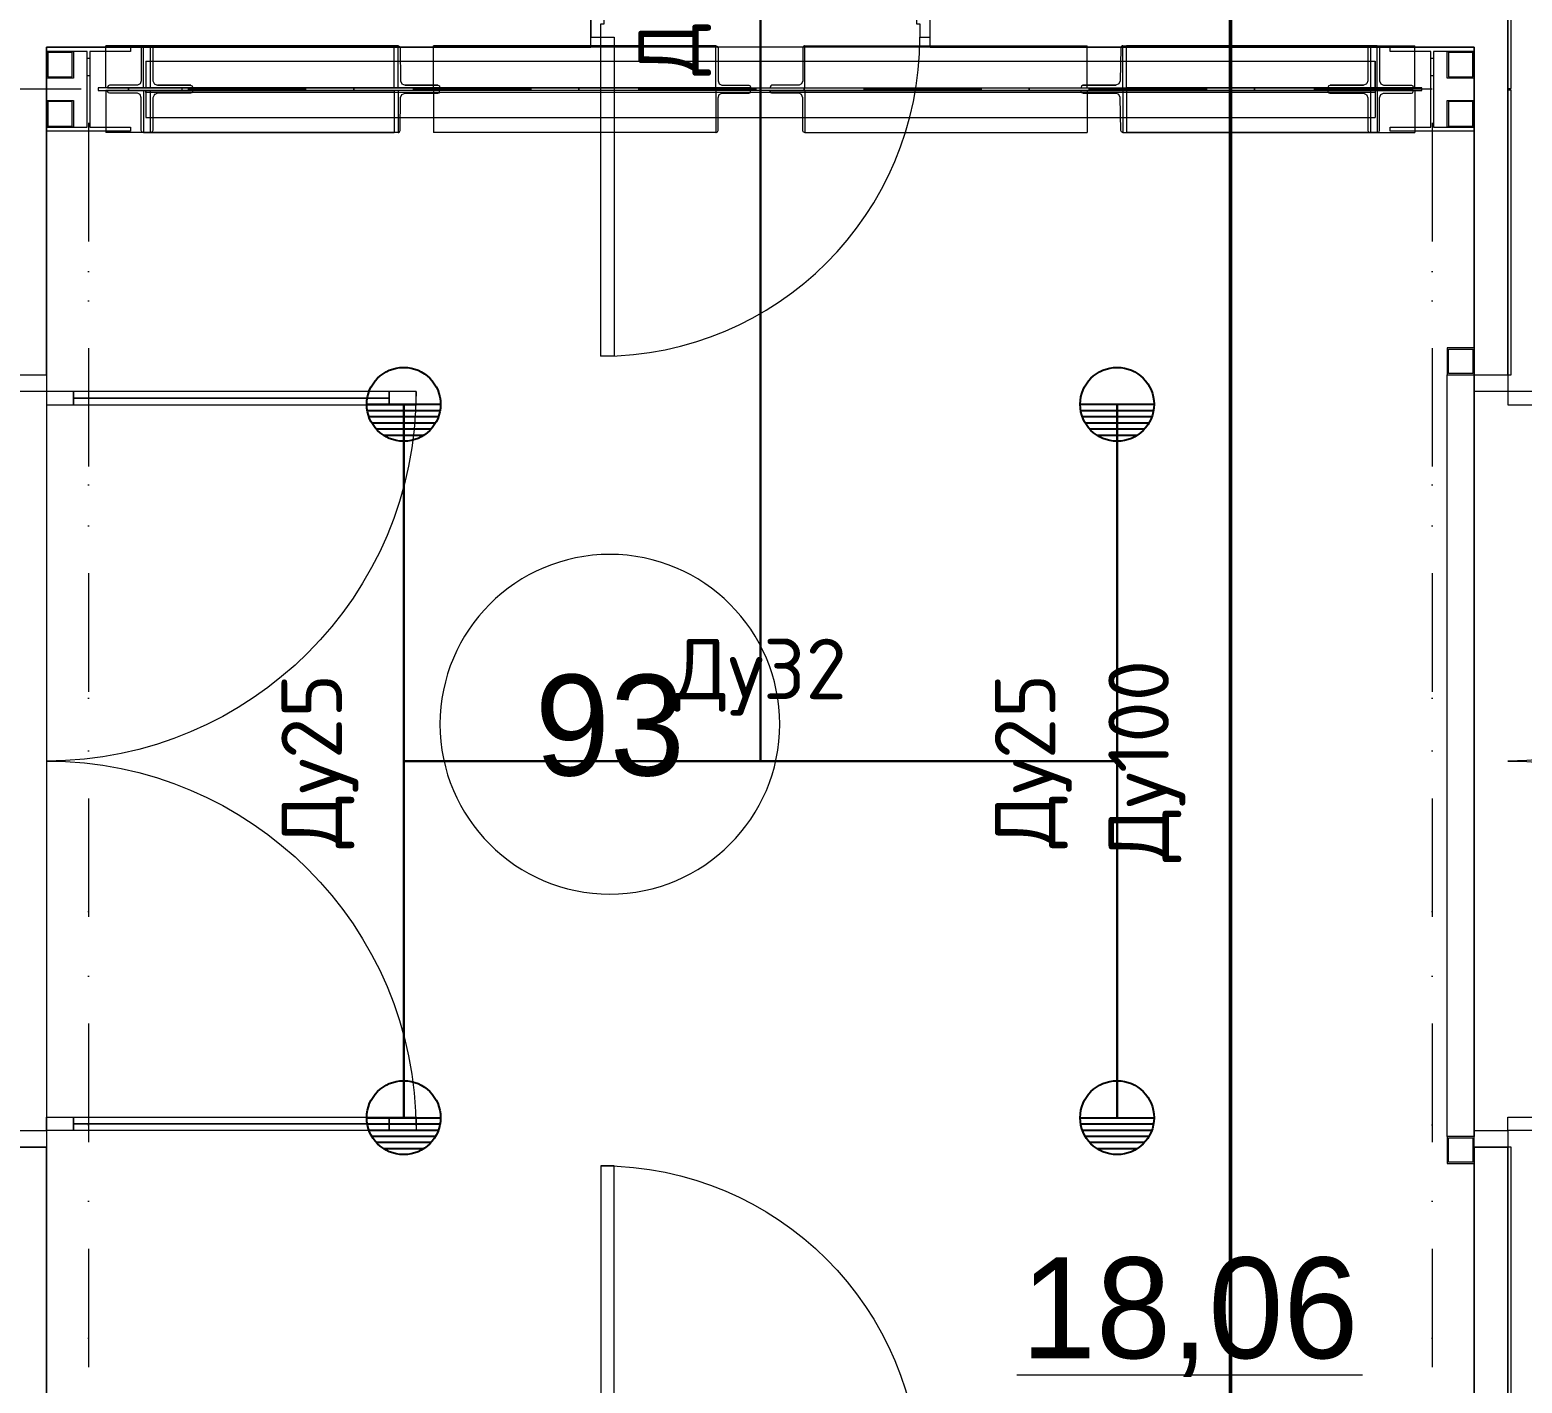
# Model space of a CAD drawing. Header units: millimetres. Extents: x 0 to 2118900, y -20000 to 84100.
# Drawn here: x 501825 to 506268, y 42148 to 46177 of the extents above; entities that cross this region are included whole.
import ezdxf
from ezdxf.enums import TextEntityAlignment as Align

# ---------------------------------------------------------------- set-up
doc = ezdxf.new("R2010")
doc.units = ezdxf.units.MM
doc.linetypes.add('Dot & Dashed', pattern=[670.277762, 352.777767, -176.388884, 0, -141.111112])
doc.linetypes.add('Крупный пунктир', pattern=[634.99999, 0, -634.99999])
for name, color, linetype, lineweight in [('АР_подоснова', 8, 'Continuous', 13), ('ПТ_В2', 3, 'Continuous', 50), ('ПТ_В21_расп', 1, 'Continuous', 30), ('ПТ_оросители', 7, 'Continuous', 25), ('ПТ_текст', 7, 'Continuous', 18)]:
    doc.layers.add(name, color=color, linetype=linetype, lineweight=lineweight)
doc.styles.add('АР_текст_1', font='arial.ttf')
doc.styles.add('ПТ', font='isocpeur.ttf')

# ---------------------------------------------------------------- blocks, each defined once
blk = doc.blocks.new('Колонна SHS ГК 270')
at = {"color": 0, "linetype": 'Continuous', "lineweight": -2}
for p, q in [((40, 40), (-40, 40)), ((-40, 40), (-40, -40)), ((-36.4, -36.4), (-36.4, 36.4)), ((-36.4, 36.4), (36.4, 36.4)), ((36.4, 36.4), (36.4, -36.4)), ((40, -40), (40, 40)), ((-40, -40), (40, -40)), ((36.4, -36.4), (-36.4, -36.4))]:
    blk.add_line(p, q, dxfattribs=at)
blk = doc.blocks.new('Труба Квадратного Сечения ГК SHS 27_8')
at = {"color": 0, "linetype": 'Continuous', "lineweight": -2}
for p, q in [((1134, 40), (0, 40)), ((0, 40), (0, 0)), ((0, 0), (0, -40)), ((2268, 40), (1134, 40)), ((2268, 0), (2268, 40)), ((2268, -40), (2268, 0)), ((0, -40), (1134, -40)), ((1134, -40), (2268, -40))]:
    blk.add_line(p, q, dxfattribs=at)
blk = doc.blocks.new('Тамбур_93_47', base_point=(96005.6, 20109.5))
at = {"color": 0, "linetype": 'Continuous', "lineweight": -2}
blk.add_line((96763.4, 18172.5), (97793, 18172.5), dxfattribs=at)
for start, end in [(0, 180), (180, 0)]:
    blk.add_arc((95551.8, 20109.5), 505.7, start, end, dxfattribs=at)
at = {"color": 0, "lineweight": -2, "style": 'АР_текст_1'}
for tag, p in [('ROOM_NUMBER', (95551.8, 20106.9)), ('ROOM_AREA', (97278.2, 18371.9))]:
    blk.add_attdef(tag, text='', height=300, dxfattribs=at).set_placement(p, align=Align.MIDDLE_CENTER)
blk = doc.blocks.new('Перекрытие_590', base_point=(97719.2, 21996))
at = {"color": 0, "linetype": 'Continuous', "lineweight": -2, "flags": 128}
blk.add_lwpolyline([(97719.2, 21996), (97969.2, 21996), (97969.2, 22004), (97719.2, 22004)], close=True, dxfattribs=at)
blk = doc.blocks.new('Перекрытие_600', base_point=(94028, 21996))
at = {"color": 0, "linetype": 'Continuous', "lineweight": -2, "flags": 128}
blk.add_lwpolyline([(94028, 21996), (94278, 21996), (94278, 22004), (94028, 22004)], close=True, dxfattribs=at)
blk = doc.blocks.new('Металлическая Двупольная дверь 27')
at = {"color": 0, "linetype": 'Continuous', "lineweight": -2}
for p, q in [((-1100, 1100), (-1100, 1020)), ((-1060, 1100), (-1100, 1100)), ((-1060, 1020), (-1060, 1100)), ((1060, 1020), (1060, 1100)), ((1060, 1100), (1100, 1100)), ((1100, 1100), (1100, 1020)), ((-1100, 1020), (-1060, 1020)), ((-1080, 1020), (-1080, 80)), ((1100, 1020), (1060, 1020)), ((1080, 1020), (1080, 80)), ((-1060, 80), (-1100, 80)), ((-1100, 80), (-1100, 0)), ((-1060, 0), (-1060, 80)), ((1060, 0), (1060, 80)), ((1060, 80), (1100, 80)), ((1100, 80), (1100, 0)), ((-1100, 0), (-1150, 0)), ((-1150, 0), (-1150, -100)), ((-1150, -100), (-1150, 0)), ((-1150, -100), (-1150, 0)), ((-1100, -100), (-1100, 0)), ((-1100, 0), (-1060, 0)), ((1100, 0), (1060, 0)), ((1150, 0), (1100, 0)), ((1100, 0), (1100, -100)), ((1150, -100), (1150, 0)), ((1150, -100), (1150, 0)), ((1150, -100), (1150, 0)), ((-1150, -100), (-1100, -100)), ((1100, -100), (1150, -100))]:
    blk.add_line(p, q, dxfattribs=at)
at = {"color": 0, "linetype": 'Continuous', "lineweight": -2, "flags": 128}
for points in [[(-1100, 1020), (-1100, 80), (-1080, 80), (-1080, 1020)], [(-1080, 1020), (-1080, 80), (-1060, 80), (-1060, 1020)], [(1080, 1020), (1080, 80), (1060, 80), (1060, 1020)], [(1100, 1020), (1100, 80), (1080, 80), (1080, 1020)]]:
    blk.add_lwpolyline(points, close=True, dxfattribs=at)
at = {"color": 0, "linetype": 'Continuous', "lineweight": -2}
for centre, start, end in [((-1100, 0), 0, 90), ((1100, 0), 90, 180)]:
    blk.add_arc(centre, 1100, start, end, dxfattribs=at)
blk = doc.blocks.new('Стена_180', base_point=(93825, 28175))
at = {"color": 0, "linetype": 'Continuous', "lineweight": -2}
for p, q in [((93775, 21150), (93875, 21150)), ((93775, 18850), (93875, 18850))]:
    blk.add_line(p, q, dxfattribs=at)
at = {"color": 0, "linetype": 'Continuous', "lineweight": -2, "flags": 128}
for points in [[(93875, 21150), (93875, 22125)], [(93875, 17875), (93875, 18850)]]:
    blk.add_lwpolyline(points, dxfattribs=at)
at = {"color": 0, "linetype": 'Continuous', "lineweight": -2, "xscale": -1, "zscale": 1000, "rotation": 270}
blk.add_blockref('Металлическая Двупольная дверь 27', (93875, 20000), dxfattribs=at)
blk = doc.blocks.new('Однопольная Дверь 27')
at = {"color": 0, "linetype": 'Continuous', "lineweight": -2}
for p, q in [((435, 0), (435, 950)), ((435, 950), (475, 950)), ((475, 950), (475, 0)), ((-505, 30), (-505, 0)), ((-475, 0), (-505, 0)), ((-505, 0), (-505, -70)), ((-505, 0), (-505, -70)), ((-505, 0), (-505, -70)), ((-475, -40), (-475, 0)), ((475, 0), (435, 0)), ((505, 0), (475, 0)), ((475, 0), (475, -40)), ((505, 30), (505, 0)), ((505, -70), (505, 0)), ((505, 0), (505, -70)), ((505, 0), (505, -70)), ((-465, -40), (-475, -40)), ((-465, -70), (-465, -40)), ((475, -40), (465, -40)), ((465, -40), (465, -70)), ((-505, -70), (-465, -70)), ((465, -70), (505, -70))]:
    blk.add_line(p, q, dxfattribs=at)
blk.add_arc((475, 0), 950, 90, 180, dxfattribs=at)
blk = doc.blocks.new('Стена_200', base_point=(98125, 17825))
at = {"color": 0, "linetype": 'Continuous', "lineweight": -2}
for p, q in [((95495, 17875), (95495, 17845)), ((96505, 17875), (96505, 17845)), ((95495, 17845), (95495, 17775)), ((96505, 17845), (96505, 17775))]:
    blk.add_line(p, q, dxfattribs=at)
at = {"color": 0, "linetype": 'Continuous', "lineweight": -2, "flags": 128}
for points in [[(95495, 17875), (93875, 17875)], [(98125, 17875), (96505, 17875)], [(93875, 17775), (95495, 17775)], [(96505, 17775), (98125, 17775)]]:
    blk.add_lwpolyline(points, dxfattribs=at)
at = {"color": 0, "linetype": 'Continuous', "lineweight": -2, "xscale": -1, "zscale": 1000}
blk.add_blockref('Однопольная Дверь 27', (96000, 17845), dxfattribs=at)
blk = doc.blocks.new('Стена_210', base_point=(98125, 22175))
at = {"color": 0, "linetype": 'Continuous', "lineweight": -2}
for p, q in [((95495, 22155), (95495, 22225)), ((96505, 22155), (96505, 22225)), ((95495, 22125), (95495, 22155)), ((96505, 22125), (96505, 22155))]:
    blk.add_line(p, q, dxfattribs=at)
at = {"color": 0, "linetype": 'Continuous', "lineweight": -2, "flags": 128}
for points in [[(95495, 22225), (93875, 22225)], [(98125, 22225), (96505, 22225)], [(93875, 22125), (95495, 22125)], [(96505, 22125), (98125, 22125)]]:
    blk.add_lwpolyline(points, dxfattribs=at)
at = {"color": 0, "linetype": 'Continuous', "lineweight": -2, "zscale": 1000, "rotation": 180}
blk.add_blockref('Однопольная Дверь 27', (96000, 22155), dxfattribs=at)
blk = doc.blocks.new('Стена_303', base_point=(98225, 22002.5))
at = {"color": 0, "linetype": 'Continuous', "lineweight": -2, "flags": 128}
for points in [[(98235, 27997.5), (98225, 27997.5)], [(98225, 27997.5), (98225, 22002.5)], [(98235, 22002.5), (98235, 27997.5)], [(98225, 22002.5), (98235, 22002.5)]]:
    blk.add_lwpolyline(points, dxfattribs=at)
blk = doc.blocks.new('Стена_304', base_point=(98225, 22002.5))
at = {"color": 0, "linetype": 'Continuous', "lineweight": -2, "flags": 128}
for points in [[(98235, 27997.5), (98225, 27997.5)], [(98225, 27997.5), (98225, 22002.5)], [(98235, 22002.5), (98235, 27997.5)], [(98225, 22002.5), (98235, 22002.5)]]:
    blk.add_lwpolyline(points, dxfattribs=at)
blk = doc.blocks.new('Стена_305', base_point=(98225, 18002.5))
at = {"color": 0, "linetype": 'Continuous', "lineweight": -2, "flags": 128}
for points in [[(98235, 18850), (98225, 18850)], [(98225, 18850), (98225, 18002.5)], [(98235, 18002.5), (98235, 18850)], [(98225, 18002.5), (98235, 18002.5)]]:
    blk.add_lwpolyline(points, dxfattribs=at)
blk = doc.blocks.new('Стена_306', base_point=(98225, 18002.5))
at = {"color": 0, "linetype": 'Continuous', "lineweight": -2, "flags": 128}
for points in [[(98235, 18850), (98225, 18850)], [(98225, 18850), (98225, 18002.5)], [(98235, 18002.5), (98235, 18850)], [(98225, 18002.5), (98235, 18002.5)]]:
    blk.add_lwpolyline(points, dxfattribs=at)
blk = doc.blocks.new('Стена_307', base_point=(98225, 21997.5))
at = {"color": 0, "linetype": 'Continuous', "lineweight": -2, "flags": 128}
for points in [[(98225, 21997.5), (98225, 21150)], [(98235, 21997.5), (98225, 21997.5)], [(98235, 21150), (98235, 21997.5)], [(98225, 21150), (98235, 21150)]]:
    blk.add_lwpolyline(points, dxfattribs=at)
blk = doc.blocks.new('Стена_308', base_point=(98225, 21997.5))
at = {"color": 0, "linetype": 'Continuous', "lineweight": -2, "flags": 128}
for points in [[(98225, 21997.5), (98225, 21150)], [(98235, 21997.5), (98225, 21997.5)], [(98235, 21150), (98235, 21997.5)], [(98225, 21150), (98235, 21150)]]:
    blk.add_lwpolyline(points, dxfattribs=at)
blk = doc.blocks.new('Колонна Универсальная 27')
at = {"color": 0, "linetype": 'Continuous', "lineweight": -2}
for p, q in [((125, 125), (-125, 125)), ((-125, 125), (-125, 113)), ((-125, 113), (-4, 113)), ((-4, 113), (-4, -113)), ((4, -113), (4, 113)), ((4, 113), (125, 113)), ((125, 113), (125, 125)), ((-4, -113), (-125, -113)), ((-125, -113), (-125, -125)), ((-125, -125), (125, -125)), ((125, -113), (4, -113)), ((125, -125), (125, -113))]:
    blk.add_line(p, q, dxfattribs=at)
blk = doc.blocks.new('Двутавp К 26020-83 27_4')
at = {"color": 0, "linetype": 'Крупный пунктир', "lineweight": -2}
blk.add_line((0, 0), (39750, 0), dxfattribs=at)
blk = doc.blocks.new('Морф_309')
at = {"color": 0, "linetype": 'Continuous', "lineweight": -2, "flags": 128}
for points in [[(97830.2, 21996), (94170.3, 21996)], [(94170.3, 21996), (94170.3, 21995.6), (94170.3, 21991.6)], [(94170.3, 21990), (94170.3, 21995.6)], [(97830.2, 21996), (97830.2, 21995.5), (97830.2, 21991.6)], [(94170.3, 21991.6), (94170.3, 21990)], [(94170.3, 21991.5), (94170.3, 21979.1), (94170.3, 21921.5), (94170.3, 21917.6)], [(94170.3, 21990), (94170.3, 21986.8)], [(97830.2, 21990), (94170.3, 21990)], [(94170.3, 21986.8), (94170.3, 21979.1), (94170.3, 21918)], [(97830.2, 21991.6), (97830.2, 21990)], [(97830.2, 21990), (97830.2, 21986.8)], [(97830.2, 21986.8), (97830.2, 21979), (97830.2, 21921.5), (97830.2, 21917.6)], [(94170.3, 21917.6), (94170.3, 21916.1), (94170.3, 21916)], [(94170.3, 21916), (97830.2, 21916)], [(97830.2, 21917.6), (97830.2, 21916)]]:
    blk.add_lwpolyline(points, dxfattribs=at)
blk = doc.blocks.new('Морф_310')
at = {"color": 0, "linetype": 'Continuous', "lineweight": -2, "flags": 128}
for points in [[(96029.1, 21996), (96132.6, 21996)], [(96030.7, 21989.9), (96029.1, 21994.5), (96029.1, 21996)], [(96132.6, 21996), (96973.2, 21996)], [(96132.6, 21996), (96132.6, 21871)], [(96973.2, 21996), (96973.2, 21871)], [(96122.8, 21984.2), (96115.2, 21988), (96034.5, 21988), (96030.7, 21989.9)], [(96127.6, 21872.9), (96126, 21877.5), (96126, 21975), (96122.8, 21984.2)], [(96132.6, 21871), (96131.4, 21871), (96127.6, 21872.9)], [(96132.6, 21871), (96973.2, 21871)]]:
    blk.add_lwpolyline(points, dxfattribs=at)
blk = doc.blocks.new('Морф_311')
at = {"color": 0, "linetype": 'Continuous', "lineweight": -2, "flags": 128}
for points in [[(97836.7, 21996), (97090.2, 21996)], [(97090.2, 21996), (97090.2, 21871)], [(97943.9, 21996), (97836.7, 21996)], [(97836.7, 21996), (97836.7, 21871)], [(97942.3, 21989.9), (97943.9, 21994.5), (97943.9, 21996)], [(97841.9, 21872.9), (97843.6, 21877.5), (97843.6, 21975), (97846.8, 21984.2)], [(97846.8, 21984.2), (97854.7, 21988), (97938.3, 21988), (97942.3, 21989.9)], [(97836.7, 21871), (97090.2, 21871)], [(97836.7, 21871), (97838, 21871), (97841.9, 21872.9)]]:
    blk.add_lwpolyline(points, dxfattribs=at)
blk = doc.blocks.new('Морф_312')
at = {"color": 0, "linetype": 'Continuous', "lineweight": -2}
for q in [(97689.8, 21996), (97816.6, 21871)]:
    blk.add_line((97816.6, 21996), q, dxfattribs=at)
at = {"color": 0, "linetype": 'Continuous', "lineweight": -2, "flags": 128}
for points in [[(96955.6, 21989.9), (96955.2, 21994.6), (96955.6, 21996)], [(96955.6, 21996), (97078.8, 21996)], [(97078.8, 21996), (97816.6, 21996)], [(97078.8, 21996), (97078.8, 21871)], [(97689.8, 21996), (97689.8, 21994.7), (97689.7, 21994.5)], [(97689.7, 21994.5), (97691.4, 21990.6), (97691.4, 21989.9)], [(97816.6, 21996), (97948.8, 21996)], [(97948.8, 21996), (97948.8, 21871)], [(97067.2, 21984.2), (97058, 21988.1), (96960.2, 21988), (96955.6, 21989.9)], [(96960.2, 21988), (97058.2, 21988)], [(97074.9, 21872.9), (97072.9, 21877.5), (97071.1, 21975.1), (97067.2, 21984.2)], [(97691.4, 21989.9), (97695.4, 21988.3), (97696.1, 21988), (97711.7, 21988), (97795.2, 21988), (97803.1, 21984.8), (97804.6, 21984.2)], [(97696.1, 21988), (97795.3, 21988)], [(97804.6, 21984.2), (97805.2, 21982.8), (97808.5, 21975), (97808.8, 21960.2), (97808.8, 21877.5), (97810.4, 21873.6), (97810.7, 21872.9)], [(97078.8, 21871), (97077.8, 21871.1), (97074.9, 21872.9)], [(97078.8, 21871), (97816.6, 21871)], [(97810.7, 21872.9), (97814.6, 21871.3), (97815.1, 21871), (97815.3, 21871), (97816.6, 21871)], [(97816.6, 21871), (97948.8, 21871)]]:
    blk.add_lwpolyline(points, dxfattribs=at)
blk = doc.blocks.new('Морф_313')
at = {"color": 0, "linetype": 'Continuous', "lineweight": -2, "flags": 128}
for points in [[(96127.6, 22127.1), (96126, 22122.5), (96126, 22025), (96122.8, 22015.8)], [(96132.6, 22129), (96131.4, 22129), (96127.6, 22127.1)], [(96132.6, 22004), (96132.6, 22129)], [(96132.6, 22129), (96973.2, 22129)], [(96973.2, 22004), (96973.2, 22129)], [(96030.7, 22010.1), (96029.1, 22005.5), (96029.1, 22004)], [(96029.1, 22004), (96132.6, 22004)], [(96122.8, 22015.8), (96115.2, 22012), (96034.5, 22012), (96030.7, 22010.1)], [(96132.6, 22004), (96973.2, 22004)]]:
    blk.add_lwpolyline(points, dxfattribs=at)
blk = doc.blocks.new('Морф_314')
at = {"color": 0, "linetype": 'Continuous', "lineweight": -2, "flags": 128}
for points in [[(97090.2, 22004), (97090.2, 22129)], [(97836.7, 22129), (97090.2, 22129)], [(97836.7, 22129), (97838, 22129), (97841.9, 22127.1)], [(97836.7, 22004), (97836.7, 22129)], [(97841.9, 22127.1), (97843.6, 22122.5), (97843.6, 22025), (97846.8, 22015.8)], [(97836.7, 22004), (97090.2, 22004)], [(97943.9, 22004), (97836.7, 22004)], [(97846.8, 22015.8), (97854.7, 22012), (97938.3, 22012), (97942.3, 22010.1)], [(97942.3, 22010.1), (97943.9, 22005.5), (97943.9, 22004)]]:
    blk.add_lwpolyline(points, dxfattribs=at)
blk = doc.blocks.new('Морф_315')
at = {"color": 0, "linetype": 'Continuous', "lineweight": -2}
for p, q in [((97816.6, 22129), (97816.6, 22004)), ((97816.6, 22004), (97689.8, 22004))]:
    blk.add_line(p, q, dxfattribs=at)
at = {"color": 0, "linetype": 'Continuous', "lineweight": -2, "flags": 128}
for points in [[(97074.9, 22127.1), (97072.9, 22122.5), (97071.1, 22024.9), (97067.2, 22015.8)], [(97078.8, 22129), (97077.8, 22128.9), (97074.9, 22127.1)], [(97078.8, 22004), (97078.8, 22129)], [(97078.8, 22129), (97816.6, 22129)], [(97810.7, 22127.1), (97810.4, 22126.4), (97808.8, 22122.5), (97808.8, 22039.8), (97808.5, 22025), (97805.2, 22017.2), (97804.6, 22015.8)], [(97816.6, 22129), (97815.3, 22129), (97815.1, 22129), (97814.6, 22128.7), (97810.7, 22127.1)], [(97816.6, 22129), (97948.8, 22129)], [(97948.8, 22004), (97948.8, 22129)], [(96955.6, 22010.1), (96955.2, 22005.4), (96955.6, 22004)], [(97067.2, 22015.8), (97058, 22011.9), (96960.2, 22012), (96955.6, 22010.1)], [(96955.6, 22004), (97078.8, 22004)], [(96960.2, 22012), (97058.2, 22012)], [(97078.8, 22004), (97816.6, 22004)], [(97691.4, 22010.1), (97691.4, 22009.4), (97689.7, 22005.5)], [(97689.7, 22005.5), (97689.8, 22005.3), (97689.8, 22004)], [(97804.6, 22015.8), (97803.1, 22015.2), (97795.2, 22012), (97711.7, 22012), (97696.1, 22012), (97695.4, 22011.7), (97691.4, 22010.1)], [(97696.1, 22012), (97795.3, 22012)], [(97816.6, 22004), (97948.8, 22004)]]:
    blk.add_lwpolyline(points, dxfattribs=at)
blk = doc.blocks.new('Морф_316')
at = {"color": 0, "linetype": 'Continuous', "lineweight": -2, "flags": 128}
for points in [[(95867.4, 21996), (95026.8, 21996)], [(95026.8, 21996), (95026.8, 21871)], [(95867.4, 21996), (95867.4, 21871)], [(95970.9, 21996), (95867.4, 21996)], [(95969.3, 21989.9), (95970.9, 21994.5), (95970.9, 21996)], [(95872.4, 21872.9), (95874, 21877.5), (95874, 21975), (95877.2, 21984.2)], [(95877.2, 21984.2), (95884.8, 21988), (95965.5, 21988), (95969.3, 21989.9)], [(95867.4, 21871), (95026.8, 21871)], [(95867.4, 21871), (95868.6, 21871), (95872.4, 21872.9)]]:
    blk.add_lwpolyline(points, dxfattribs=at)
blk = doc.blocks.new('Морф_317')
at = {"color": 0, "linetype": 'Continuous', "lineweight": -2, "flags": 128}
for points in [[(94057.7, 21989.9), (94056.1, 21994.5), (94056.1, 21996)], [(94056.1, 21996), (94163.3, 21996)], [(94163.3, 21996), (94909.8, 21996)], [(94163.3, 21996), (94163.3, 21871)], [(94909.8, 21996), (94909.8, 21871)], [(94153.2, 21984.2), (94145.3, 21988), (94061.7, 21988), (94057.7, 21989.9)], [(94158.1, 21872.9), (94156.4, 21877.5), (94156.4, 21975), (94153.2, 21984.2)], [(94163.3, 21871), (94162, 21871), (94158.1, 21872.9)], [(94163.3, 21871), (94909.8, 21871)]]:
    blk.add_lwpolyline(points, dxfattribs=at)
blk = doc.blocks.new('Морф_318')
at = {"color": 0, "linetype": 'Continuous', "lineweight": -2}
for p, q in [((94183.4, 21996), (94183.4, 21871)), ((94310.2, 21996), (94183.4, 21996))]:
    blk.add_line(p, q, dxfattribs=at)
at = {"color": 0, "linetype": 'Continuous', "lineweight": -2, "flags": 128}
for points in [[(94183.4, 21996), (94051.2, 21996)], [(94051.2, 21996), (94051.2, 21871)], [(94921.2, 21996), (94183.4, 21996)], [(94310.3, 21994.5), (94308.6, 21990.6), (94308.6, 21989.9)], [(94310.2, 21996), (94310.2, 21994.7), (94310.3, 21994.5)], [(94921.2, 21996), (94921.2, 21871)], [(95044.4, 21996), (94921.2, 21996)], [(95044.4, 21989.9), (95044.8, 21994.6), (95044.4, 21996)], [(94195.4, 21984.2), (94194.8, 21982.8), (94191.5, 21975), (94191.2, 21960.2), (94191.2, 21877.5), (94189.6, 21873.6), (94189.3, 21872.9)], [(94308.6, 21989.9), (94304.6, 21988.3), (94303.9, 21988), (94288.3, 21988), (94204.8, 21988), (94196.9, 21984.8), (94195.4, 21984.2)], [(94303.9, 21988), (94204.7, 21988)], [(94925.1, 21872.9), (94927.1, 21877.5), (94928.9, 21975.1), (94932.8, 21984.2)], [(94932.8, 21984.2), (94942, 21988.1), (95039.8, 21988), (95044.4, 21989.9)], [(95039.8, 21988), (94941.8, 21988)], [(94183.4, 21871), (94051.2, 21871)], [(94189.3, 21872.9), (94185.4, 21871.3), (94184.9, 21871), (94184.7, 21871), (94183.4, 21871)], [(94921.2, 21871), (94183.4, 21871)], [(94921.2, 21871), (94922.2, 21871.1), (94925.1, 21872.9)]]:
    blk.add_lwpolyline(points, dxfattribs=at)
blk = doc.blocks.new('Морф_319')
at = {"color": 0, "linetype": 'Continuous', "lineweight": -2, "flags": 128}
for points in [[(95026.8, 22004), (95026.8, 22129)], [(95867.4, 22129), (95026.8, 22129)], [(95867.4, 22004), (95867.4, 22129)], [(95867.4, 22129), (95868.6, 22129), (95872.4, 22127.1)], [(95872.4, 22127.1), (95874, 22122.5), (95874, 22025), (95877.2, 22015.8)], [(95867.4, 22004), (95026.8, 22004)], [(95970.9, 22004), (95867.4, 22004)], [(95877.2, 22015.8), (95884.8, 22012), (95965.5, 22012), (95969.3, 22010.1)], [(95969.3, 22010.1), (95970.9, 22005.5), (95970.9, 22004)]]:
    blk.add_lwpolyline(points, dxfattribs=at)
blk = doc.blocks.new('Морф_320')
at = {"color": 0, "linetype": 'Continuous', "lineweight": -2, "flags": 128}
for points in [[(94158.1, 22127.1), (94156.4, 22122.5), (94156.4, 22025), (94153.2, 22015.8)], [(94163.3, 22129), (94162, 22129), (94158.1, 22127.1)], [(94163.3, 22004), (94163.3, 22129)], [(94163.3, 22129), (94909.8, 22129)], [(94909.8, 22004), (94909.8, 22129)], [(94057.7, 22010.1), (94056.1, 22005.5), (94056.1, 22004)], [(94056.1, 22004), (94163.3, 22004)], [(94153.2, 22015.8), (94145.3, 22012), (94061.7, 22012), (94057.7, 22010.1)], [(94163.3, 22004), (94909.8, 22004)]]:
    blk.add_lwpolyline(points, dxfattribs=at)
blk = doc.blocks.new('Морф_321')
at = {"color": 0, "linetype": 'Continuous', "lineweight": -2}
for p in [(94183.4, 22129), (94310.2, 22004)]:
    blk.add_line(p, (94183.4, 22004), dxfattribs=at)
at = {"color": 0, "linetype": 'Continuous', "lineweight": -2, "flags": 128}
for points in [[(94051.2, 22004), (94051.2, 22129)], [(94183.4, 22129), (94051.2, 22129)], [(94189.3, 22127.1), (94185.4, 22128.7), (94184.9, 22129), (94184.7, 22129), (94183.4, 22129)], [(94921.2, 22129), (94183.4, 22129)], [(94189.3, 22127.1), (94189.6, 22126.4), (94191.2, 22122.5), (94191.2, 22039.8), (94191.5, 22025), (94194.8, 22017.2), (94195.4, 22015.8)], [(94921.2, 22004), (94921.2, 22129)], [(94921.2, 22129), (94922.2, 22128.9), (94925.1, 22127.1)], [(94925.1, 22127.1), (94927.1, 22122.5), (94928.9, 22024.9), (94932.8, 22015.8)], [(94183.4, 22004), (94051.2, 22004)], [(94921.2, 22004), (94183.4, 22004)], [(94195.4, 22015.8), (94196.9, 22015.2), (94204.8, 22012), (94288.3, 22012), (94303.9, 22012), (94304.6, 22011.7), (94308.6, 22010.1)], [(94303.9, 22012), (94204.7, 22012)], [(94308.6, 22010.1), (94308.6, 22009.4), (94310.3, 22005.5)], [(94310.3, 22005.5), (94310.2, 22005.3), (94310.2, 22004)], [(95044.4, 22004), (94921.2, 22004)], [(94932.8, 22015.8), (94942, 22011.9), (95039.8, 22012), (95044.4, 22010.1)], [(95039.8, 22012), (94941.8, 22012)], [(95044.4, 22010.1), (95044.8, 22005.4), (95044.4, 22004)]]:
    blk.add_lwpolyline(points, dxfattribs=at)
blk = doc.blocks.new('Морф_322')
at = {"color": 0, "linetype": 'Continuous', "lineweight": -2, "flags": 128}
for points in [[(94170.3, 22084), (97830.2, 22084)], [(94170.3, 22084), (94170.3, 22004)], [(97830.2, 22083.9), (97830.2, 22084)], [(97830.2, 22004), (97830.3, 22020.9), (97830.2, 22084)], [(97830.2, 22084), (97830.2, 22004)], [(97830.2, 22082), (97830.2, 22083.9)], [(94170.3, 22004), (97830.2, 22004)], [(97830.2, 22008.5), (97830.3, 22004.4)], [(97830.2, 22004), (97830.3, 22004.4)]]:
    blk.add_lwpolyline(points, dxfattribs=at)
blk = doc.blocks.new('Стена_414', base_point=(98125, 40125))
at = {"color": 0, "linetype": 'Continuous', "lineweight": -2}
for p, q in [((98125, 21150), (98225, 21150)), ((98125, 18850), (98225, 18850))]:
    blk.add_line(p, q, dxfattribs=at)
at = {"color": 0, "linetype": 'Continuous', "lineweight": -2, "flags": 128}
for points in [[(98225, 21150), (98225, 40225)], [(98125, 22125), (98125, 21150)], [(98125, 18850), (98125, 17875)], [(98225, -125), (98225, 18850)]]:
    blk.add_lwpolyline(points, dxfattribs=at)
at = {"color": 0, "linetype": 'Continuous', "lineweight": -2, "xscale": -1, "zscale": 1000, "rotation": 270}
blk.add_blockref('Металлическая Двупольная дверь 27', (98225, 20000), dxfattribs=at)
blk = doc.blocks.new('Стандартный Маркер Сетки_40')
at = {"color": 0, "linetype": 'Dot & Dashed', "lineweight": -2}
blk.add_line((0, 0), (55187, 0), dxfattribs=at)
at = {"color": 0, "lineweight": -2, "style": 'АР_текст_1'}
blk.add_attdef('AC_MarkerText_1', text='', height=300, rotation=90, dxfattribs=at).set_placement((55368.5, -68.6), align=Align.TOP_CENTER)
blk = doc.blocks.new('AR_F1')
at = {"layer": 'АР_подоснова', "linetype": 'Dot & Dashed'}
blk.add_line((98000, 22000), (-4800, 22000), dxfattribs=at)
at = {"layer": 'АР_подоснова', "linetype": 'Continuous', "flags": 128}
blk.add_lwpolyline([(93875, 17875), (98125, 17875), (98125, 22125), (93875, 22125)], close=True, dxfattribs=at)
at = {"layer": 'АР_подоснова'}
for name, p in [('Стена_414', (98125, 40125)), ('Стена_180', (93825, 28175)), ('Стена_303', (98225, 22002.5)), ('Стена_304', (98225, 22002.5)), ('Стена_210', (98125, 22175)), ('Стена_307', (98225, 21997.5)), ('Стена_308', (98225, 21997.5)), ('Стена_305', (98225, 18002.5)), ('Стена_306', (98225, 18002.5)), ('Стена_200', (98125, 17825))]:
    blk.add_blockref(name, p, dxfattribs=at)
at = {"layer": 'АР_подоснова', "linetype": 'Continuous', "zscale": 1000}
for name, p, rotation in [('Стандартный Маркер Сетки_40', (94000, 40000), 270), ('Стандартный Маркер Сетки_40', (98000, 40000), 270), ('Двутавp К 26020-83 27_4', (94000, 39875), 270), ('Двутавp К 26020-83 27_4', (98000, 39875), 270), ('Колонна SHS ГК 270', (98085, 21190), 90), ('Колонна SHS ГК 270', (98085, 18842), 90)]:
    blk.add_blockref(name, p, dxfattribs=dict(at, rotation=rotation))
at = {"layer": 'АР_подоснова', "linetype": 'Continuous'}
for name, p in [('Морф_321', (0, 0)), ('Морф_320', (0, 0)), ('Морф_319', (0, 0)), ('Морф_313', (0, 0)), ('Морф_315', (0, 0)), ('Морф_314', (0, 0)), ('Морф_322', (0, 0)), ('Перекрытие_600', (94028, 21996)), ('Морф_318', (0, 0)), ('Морф_317', (0, 0)), ('Морф_309', (0, 0)), ('Морф_316', (0, 0)), ('Морф_310', (0, 0)), ('Морф_312', (0, 0)), ('Морф_311', (0, 0)), ('Перекрытие_590', (97719.2, 21996))]:
    blk.add_blockref(name, p, dxfattribs=at)
at = {"layer": 'АР_подоснова', "linetype": 'Continuous', "xscale": -1, "zscale": 1000}
for name, p in [('Колонна Универсальная 27', (94000, 22000)), ('Колонна SHS ГК 270', (93915, 22073)), ('Колонна Универсальная 27', (98000.4, 22000)), ('Колонна SHS ГК 270', (98085, 22073)), ('Колонна SHS ГК 270', (93915, 21927)), ('Колонна SHS ГК 270', (98085, 21927))]:
    blk.add_blockref(name, p, dxfattribs=at)
at = {"layer": 'АР_подоснова', "linetype": 'Continuous', "xscale": -1, "zscale": 1000, "rotation": 270}
blk.add_blockref('Труба Квадратного Сечения ГК SHS 27_8', (98085, 18882), dxfattribs=at)
at = {"layer": 'АР_подоснова', "linetype": 'Continuous'}
ref = blk.add_blockref('Тамбур_93_47', (96005.6, 20109.5), dxfattribs=at)
ref.add_attrib('ROOM_NUMBER', '93', dxfattribs={"layer": '0', "color": 0, "lineweight": 9, "height": 300}).set_placement((95551.8, 20106.9), align=Align.MIDDLE_CENTER)
ref.add_attrib('ROOM_AREA', '18,06', dxfattribs={"layer": '0', "color": 0, "lineweight": 9, "height": 300}).set_placement((97278.2, 18371.9), align=Align.MIDDLE_CENTER)
blk = doc.blocks.new('SPR_DN')
for p, q in [((-1.1, 0), (1.1, 0)), ((-1.085, -0.183), (1.085, -0.183)), ((-1.037, -0.367), (1.037, -0.367)), ((-0.953, -0.55), (0.953, -0.55)), ((-0.82, -0.733), (0.82, -0.733)), ((-0.608, -0.917), (0.608, -0.917))]:
    blk.add_line(p, q)
blk.add_circle((0, 0), 1.1)

msp = doc.modelspace()

# ---------------------------------------------------------------- linework, layer by layer
at = {"layer": 'ПТ_В2'}
msp.add_line((505400, 46750), (505400, 41250), dxfattribs=at)
at = {"layer": 'ПТ_В21_расп'}
for p, q in [((504000, 48600), (504000, 44000)), ((502938, 44000), (502938, 45062)), ((505062, 44000), (505062, 45062)), ((504000, 44000), (502938, 44000)), ((502938, 44000), (502938, 42938)), ((504000, 44000), (505062, 44000)), ((505062, 44000), (505062, 42938))]:
    msp.add_line(p, q, dxfattribs=at)

# ---------------------------------------------------------------- block references
at = {"layer": 'АР_подоснова'}
msp.add_blockref('AR_F1', (408000, 24000), dxfattribs=at)
at = {"layer": 'ПТ_оросители', "xscale": 100, "yscale": 100}
for p in [(502938, 45062), (505062, 45062), (502938, 42938), (505062, 42938)]:
    msp.add_blockref('SPR_DN', p, dxfattribs=at)

# ---------------------------------------------------------------- texts
at = {"layer": 'ПТ_текст', "style": 'ПТ'}
for s, p in [('Ду50', (503870, 46300)), ('Ду100', (505270, 44000)), ('Ду25', (502808, 44000)), ('Ду25', (504932, 44000))]:
    msp.add_text(s, height=180, rotation=90, dxfattribs=at).set_placement(p, align=Align.BOTTOM_CENTER)
msp.add_text('Ду32', height=180, dxfattribs=at).set_placement((504000, 44130), align=Align.BOTTOM_CENTER)

doc.saveas('drawing.dxf')
